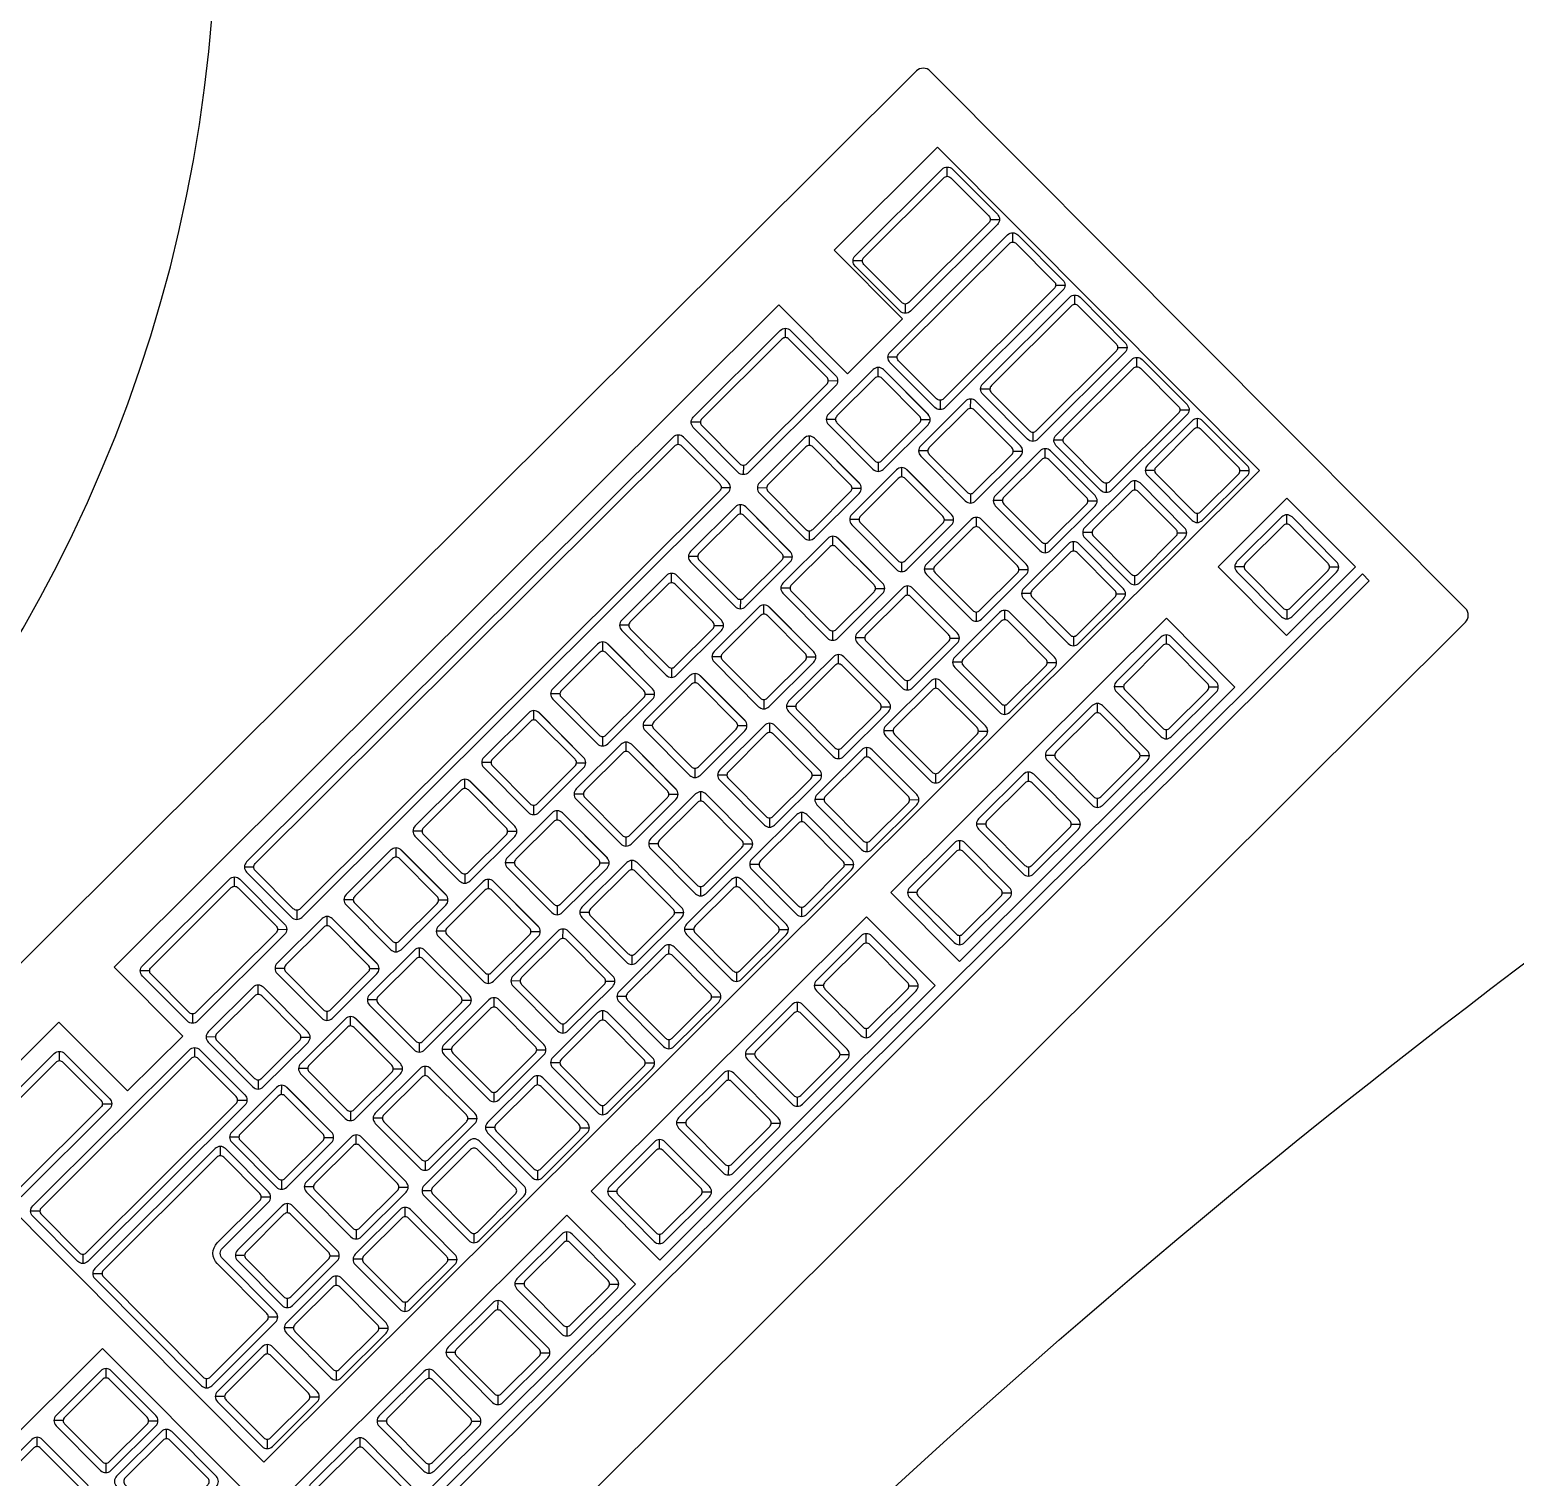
# Model space of a CAD drawing. Header units: millimetres. Extents: x 166 to 289, y 88 to 139.
# Drawn here: x 212.0582 to 212.3637, y 116.2841 to 116.5818 of the extents above; entities that cross this region are included whole.
import ezdxf

# ---------------------------------------------------------------- set-up
doc = ezdxf.new("R2010")
doc.units = ezdxf.units.MM
doc.header["$LTSCALE"] = 0.6
doc.layers.add('Mobiliário', color=160, linetype='Continuous')
doc.layers.add('Mobiliário2', color=10, linetype='Continuous')

# ---------------------------------------------------------------- blocks, each defined once
blk = doc.blocks.new('Monitor1')
blk.add_lwpolyline([(0.17502, 0.08288), (0.17008, 0.01083, -0.360911), (0.1692, 0.00991, -0.058559), (-0.1692, 0.00991, -0.34187), (-0.17008, 0.01077), (-0.17995, 0.08284, -0.079982), (-0.17994, 0.08316), (-0.17502, 0.10973, -0.134778), (-0.17479, 0.11021, -0.079255), (-0.14497, 0.135), (-0.13125, 0.37348, -0.372408), (-0.13034, 0.37442, -0.043693), (0.12539, 0.37442, -0.372408), (0.12631, 0.37348), (0.14003, 0.135, -0.079255), (0.16985, 0.11021, -0.134778), (0.17008, 0.10973), (0.175, 0.08313, -0.062957), (0.17502, 0.08288, 0.062957), (0.175, 0.08313)], format="xyb")
blk = doc.blocks.new('Teclado1')
for p, q in [((-0.21621, 0.13221), (-0.21756, 0.13356)), ((-0.20379, 0.13221), (-0.20244, 0.13356)), ((-0.18123, 0.13221), (-0.18258, 0.13356)), ((-0.16881, 0.13221), (-0.16746, 0.13356)), ((-0.16123, 0.13221), (-0.16258, 0.13356)), ((-0.14881, 0.13221), (-0.14746, 0.13356)), ((-0.14123, 0.13221), (-0.14258, 0.13356)), ((-0.12881, 0.13221), (-0.12746, 0.13356)), ((-0.12123, 0.13221), (-0.12258, 0.13356)), ((-0.10881, 0.13221), (-0.10746, 0.13356)), ((-0.09412, 0.13221), (-0.09548, 0.13356)), ((-0.08171, 0.13221), (-0.08036, 0.13356)), ((-0.07412, 0.13221), (-0.07548, 0.13356)), ((-0.06171, 0.13221), (-0.06036, 0.13356)), ((-0.05412, 0.13221), (-0.05548, 0.13356)), ((-0.04171, 0.13221), (-0.04036, 0.13356)), ((-0.03412, 0.13221), (-0.03548, 0.13356)), ((-0.02171, 0.13221), (-0.02036, 0.13356)), ((-0.00721, 0.13221), (-0.00856, 0.13356)), ((0.00521, 0.13221), (0.00656, 0.13356)), ((0.01279, 0.13221), (0.01144, 0.13356)), ((0.02521, 0.13221), (0.02656, 0.13356)), ((0.03279, 0.13221), (0.03144, 0.13356)), ((0.04521, 0.13221), (0.04656, 0.13356)), ((-0.21621, 0.11979), (-0.21756, 0.11844)), ((-0.20379, 0.11979), (-0.20244, 0.11844)), ((-0.18123, 0.11979), (-0.18258, 0.11844)), ((-0.16881, 0.11979), (-0.16746, 0.11844)), ((-0.16123, 0.11979), (-0.16258, 0.11844)), ((-0.14881, 0.11979), (-0.14746, 0.11844)), ((-0.14123, 0.11979), (-0.14258, 0.11844)), ((-0.12881, 0.11979), (-0.12746, 0.11844)), ((-0.12123, 0.11979), (-0.12258, 0.11844)), ((-0.10881, 0.11979), (-0.10746, 0.11844)), ((-0.09412, 0.11979), (-0.09548, 0.11844)), ((-0.08171, 0.11979), (-0.08036, 0.11844)), ((-0.07412, 0.11979), (-0.07548, 0.11844)), ((-0.06171, 0.11979), (-0.06036, 0.11844)), ((-0.05412, 0.11979), (-0.05548, 0.11844)), ((-0.04171, 0.11979), (-0.04036, 0.11844)), ((-0.03412, 0.11979), (-0.03548, 0.11844)), ((-0.02171, 0.11979), (-0.02036, 0.11844)), ((-0.00721, 0.11979), (-0.00856, 0.11844)), ((0.00521, 0.11979), (0.00656, 0.11844)), ((0.01279, 0.11979), (0.01144, 0.11844)), ((0.02521, 0.11979), (0.02656, 0.11844)), ((0.03279, 0.11979), (0.03144, 0.11844)), ((0.04521, 0.11979), (0.04656, 0.11844)), ((0.05279, 0.11979), (0.05144, 0.11844)), ((0.069, 0.108), (-0.22, 0.108)), ((-0.22, 0.108), (-0.22, 0.01412)), ((0.069, 0.108), (0.069, 0.01412)), ((-0.21714, 0.10519), (-0.21849, 0.10654)), ((-0.20472, 0.10519), (-0.20337, 0.10654)), ((-0.199, 0.10517), (-0.20036, 0.10653)), ((-0.18659, 0.10517), (-0.18523, 0.10653)), ((-0.18123, 0.10517), (-0.18258, 0.10653)), ((-0.16881, 0.10517), (-0.16746, 0.10653)), ((-0.16123, 0.10517), (-0.16258, 0.10653)), ((-0.14881, 0.10517), (-0.14746, 0.10653)), ((-0.14123, 0.10517), (-0.14258, 0.10653)), ((-0.12881, 0.10517), (-0.12746, 0.10653)), ((-0.12123, 0.10517), (-0.12258, 0.10653)), ((-0.10881, 0.10517), (-0.10746, 0.10653)), ((-0.10233, 0.10517), (-0.10368, 0.10653)), ((-0.08991, 0.10517), (-0.08856, 0.10653)), ((-0.08339, 0.10517), (-0.08474, 0.10653)), ((-0.07097, 0.10517), (-0.06962, 0.10653)), ((-0.06377, 0.10517), (-0.06512, 0.10653)), ((-0.05136, 0.10517), (-0.05, 0.10653)), ((-0.04453, 0.10517), (-0.04588, 0.10653)), ((-0.03211, 0.10517), (-0.03076, 0.10653)), ((-0.02562, 0.10517), (-0.02697, 0.10653)), ((-0.0132, 0.10517), (-0.01185, 0.10653)), ((0.00521, 0.10516), (0.00656, 0.10651)), ((0.01279, 0.10516), (0.01144, 0.10651)), ((0.02521, 0.10516), (0.02656, 0.10651)), ((0.03279, 0.10516), (0.03144, 0.10651)), ((0.04521, 0.10516), (0.04656, 0.10651)), ((0.05279, 0.10516), (0.05144, 0.10651)), ((0.06521, 0.10516), (0.06656, 0.10651)), ((-0.21714, 0.09277), (-0.21849, 0.09142)), ((-0.20472, 0.09277), (-0.20337, 0.09142)), ((-0.199, 0.09276), (-0.20036, 0.09141)), ((-0.18659, 0.09276), (-0.18523, 0.09141)), ((-0.18123, 0.09276), (-0.18258, 0.09141)), ((-0.16881, 0.09276), (-0.16746, 0.09141)), ((-0.16123, 0.09276), (-0.16258, 0.09141)), ((-0.14881, 0.09276), (-0.14746, 0.09141)), ((-0.14123, 0.09276), (-0.14258, 0.09141)), ((-0.12881, 0.09276), (-0.12746, 0.09141)), ((-0.12123, 0.09276), (-0.12258, 0.09141)), ((-0.10881, 0.09276), (-0.10746, 0.09141)), ((-0.10233, 0.09276), (-0.10368, 0.09141)), ((-0.08991, 0.09276), (-0.08856, 0.09141)), ((-0.08339, 0.09276), (-0.08474, 0.09141)), ((-0.07097, 0.09276), (-0.06962, 0.09141)), ((-0.06377, 0.09276), (-0.06512, 0.09141)), ((-0.05136, 0.09276), (-0.05, 0.09141)), ((-0.04453, 0.09276), (-0.04588, 0.09141)), ((-0.03211, 0.09276), (-0.03076, 0.09141)), ((-0.02562, 0.09276), (-0.02697, 0.09141)), ((-0.0132, 0.09276), (-0.01185, 0.09141)), ((0.00521, 0.09274), (0.00656, 0.09139)), ((0.01279, 0.09274), (0.01144, 0.09139)), ((0.02521, 0.09274), (0.02656, 0.09139)), ((0.03279, 0.09274), (0.03144, 0.09139)), ((0.04521, 0.09274), (0.04656, 0.09139)), ((0.05279, 0.09274), (0.05144, 0.09139)), ((0.06521, 0.09274), (0.06656, 0.09139)), ((-0.21721, 0.0876), (-0.21856, 0.08895)), ((-0.19579, 0.0876), (-0.19444, 0.08895)), ((-0.1906, 0.08751), (-0.19195, 0.08886)), ((-0.17818, 0.08751), (-0.17683, 0.08886)), ((-0.1706, 0.08751), (-0.17195, 0.08886)), ((-0.15818, 0.08751), (-0.15683, 0.08886)), ((-0.1506, 0.08751), (-0.15195, 0.08886)), ((-0.13818, 0.08751), (-0.13683, 0.08886)), ((-0.1306, 0.08751), (-0.13195, 0.08886)), ((-0.11818, 0.08751), (-0.11683, 0.08886)), ((-0.1106, 0.08751), (-0.11195, 0.08886)), ((-0.09818, 0.08751), (-0.09683, 0.08886)), ((-0.0906, 0.08751), (-0.09195, 0.08886)), ((-0.07818, 0.08751), (-0.07683, 0.08886)), ((-0.0706, 0.08751), (-0.07195, 0.08886)), ((-0.05818, 0.08751), (-0.05683, 0.08886)), ((-0.0506, 0.08751), (-0.05195, 0.08886)), ((-0.03818, 0.08751), (-0.03683, 0.08886)), ((-0.0306, 0.08751), (-0.03195, 0.08886)), ((-0.01818, 0.08751), (-0.01683, 0.08886)), ((-0.0106, 0.08751), (-0.01195, 0.08886)), ((0.00182, 0.08751), (0.00317, 0.08886)), ((0.0094, 0.08751), (0.00805, 0.08886)), ((0.02182, 0.08751), (0.02317, 0.08886)), ((0.0294, 0.08751), (0.02805, 0.08886)), ((0.04182, 0.08751), (0.04317, 0.08886)), ((0.04594, 0.08886), (0.04729, 0.08751)), ((0.06656, 0.08886), (0.06521, 0.08751)), ((0.07979, 0.09046), (0.07844, 0.08911)), ((0.07979, 0.08523), (0.07844, 0.08658)), ((0.09221, 0.08523), (0.09356, 0.08658)), ((-0.21721, 0.07509), (-0.21856, 0.07374)), ((-0.19579, 0.07509), (-0.19444, 0.07374)), ((-0.1906, 0.07509), (-0.19195, 0.07374)), ((-0.17818, 0.07509), (-0.17683, 0.07374)), ((-0.1706, 0.07509), (-0.17195, 0.07374)), ((-0.15818, 0.07509), (-0.15683, 0.07374)), ((-0.1506, 0.07509), (-0.15195, 0.07374)), ((-0.13818, 0.07509), (-0.13683, 0.07374)), ((-0.1306, 0.07509), (-0.13195, 0.07374)), ((-0.11818, 0.07509), (-0.11683, 0.07374)), ((-0.1106, 0.07509), (-0.11195, 0.07374)), ((-0.09818, 0.07509), (-0.09683, 0.07374)), ((-0.0906, 0.07509), (-0.09195, 0.07374)), ((-0.07818, 0.07509), (-0.07683, 0.07374)), ((-0.0706, 0.07509), (-0.07195, 0.07374)), ((-0.05818, 0.07509), (-0.05683, 0.07374)), ((-0.0506, 0.07509), (-0.05195, 0.07374)), ((-0.03818, 0.07509), (-0.03683, 0.07374)), ((-0.0306, 0.07509), (-0.03195, 0.07374)), ((-0.01818, 0.07509), (-0.01683, 0.07374)), ((-0.0106, 0.07509), (-0.01195, 0.07374)), ((0.00182, 0.07509), (0.00317, 0.07374)), ((0.0094, 0.07509), (0.00805, 0.07374)), ((0.02182, 0.07509), (0.02317, 0.07374)), ((0.0294, 0.07509), (0.02805, 0.07374)), ((0.04182, 0.07509), (0.04317, 0.07374)), ((-0.21721, 0.06951), (-0.21856, 0.07086)), ((-0.19254, 0.06951), (-0.19119, 0.07086)), ((-0.18693, 0.06943), (-0.18829, 0.07079)), ((-0.17452, 0.06943), (-0.17316, 0.07079)), ((-0.16693, 0.06943), (-0.16829, 0.07079)), ((-0.15452, 0.06943), (-0.15316, 0.07079)), ((-0.14693, 0.06943), (-0.14829, 0.07079)), ((-0.13452, 0.06943), (-0.13316, 0.07079)), ((-0.12693, 0.06943), (-0.12829, 0.07079)), ((-0.11452, 0.06943), (-0.11316, 0.07079)), ((-0.10693, 0.06943), (-0.10829, 0.07079)), ((-0.09452, 0.06943), (-0.09316, 0.07079)), ((-0.08693, 0.06943), (-0.08829, 0.07079)), ((-0.07452, 0.06943), (-0.07316, 0.07079)), ((-0.06693, 0.06943), (-0.06829, 0.07079)), ((-0.05452, 0.06943), (-0.05316, 0.07079)), ((-0.04693, 0.06943), (-0.04829, 0.07079)), ((-0.03452, 0.06943), (-0.03316, 0.07079)), ((-0.02693, 0.06943), (-0.02829, 0.07079)), ((-0.01452, 0.06943), (-0.01316, 0.07079)), ((-0.00693, 0.06943), (-0.00829, 0.07079)), ((0.00548, 0.06943), (0.00684, 0.07079)), ((0.01307, 0.06943), (0.01171, 0.07079)), ((0.02548, 0.06943), (0.02684, 0.07079)), ((0.02955, 0.07035), (0.0309, 0.06899)), ((0.07979, 0.07281), (0.07844, 0.07146)), ((0.09221, 0.07281), (0.09356, 0.07146)), ((0.09979, 0.07281), (0.09844, 0.07146)), ((-0.18875, 0.0698), (-0.18875, 0.05671)), ((-0.16875, 0.0698), (-0.16875, 0.05671)), ((-0.14875, 0.0698), (-0.14875, 0.05671)), ((-0.12875, 0.0698), (-0.12875, 0.05671)), ((-0.10875, 0.0698), (-0.10875, 0.05671)), ((-0.08875, 0.0698), (-0.08875, 0.05671)), ((-0.06875, 0.0698), (-0.06875, 0.05671)), ((-0.04875, 0.0698), (-0.04875, 0.05671)), ((-0.02875, 0.0698), (-0.02875, 0.05671)), ((-0.00875, 0.0698), (-0.00875, 0.05671)), ((0.01125, 0.0698), (0.01125, 0.05671)), ((-0.21721, 0.057), (-0.21856, 0.05565)), ((-0.19254, 0.057), (-0.19119, 0.05565)), ((-0.18693, 0.05702), (-0.18829, 0.05567)), ((-0.17452, 0.05702), (-0.17316, 0.05567)), ((-0.16693, 0.05702), (-0.16829, 0.05567)), ((-0.15452, 0.05702), (-0.15316, 0.05567)), ((-0.14693, 0.05702), (-0.14829, 0.05567)), ((-0.13452, 0.05702), (-0.13316, 0.05567)), ((-0.12693, 0.05702), (-0.12829, 0.05567)), ((-0.11452, 0.05702), (-0.11316, 0.05567)), ((-0.10693, 0.05702), (-0.10829, 0.05567)), ((-0.09452, 0.05702), (-0.09316, 0.05567)), ((-0.08693, 0.05702), (-0.08829, 0.05567)), ((-0.07452, 0.05702), (-0.07316, 0.05567)), ((-0.06693, 0.05702), (-0.06829, 0.05567)), ((-0.05452, 0.05702), (-0.05316, 0.05567)), ((-0.04693, 0.05702), (-0.04829, 0.05567)), ((-0.03452, 0.05702), (-0.03316, 0.05567)), ((-0.02693, 0.05702), (-0.02829, 0.05567)), ((-0.01452, 0.05702), (-0.01316, 0.05567)), ((-0.00693, 0.05702), (-0.00829, 0.05567)), ((0.00548, 0.05702), (0.00684, 0.05567)), ((0.01307, 0.05702), (0.01171, 0.05567)), ((0.02548, 0.05702), (0.02684, 0.05567)), ((0.02955, 0.05567), (0.0309, 0.05702)), ((0.06656, 0.05567), (0.06521, 0.05702)), ((-0.21721, 0.05142), (-0.21856, 0.05277)), ((-0.18365, 0.05142), (-0.18229, 0.05277)), ((-0.17806, 0.05144), (-0.17941, 0.05279)), ((-0.16564, 0.05144), (-0.16429, 0.05279)), ((-0.15806, 0.05144), (-0.15941, 0.05279)), ((-0.14564, 0.05144), (-0.14429, 0.05279)), ((-0.13806, 0.05144), (-0.13941, 0.05279)), ((-0.12564, 0.05144), (-0.12429, 0.05279)), ((-0.11806, 0.05144), (-0.11941, 0.05279)), ((-0.10564, 0.05144), (-0.10429, 0.05279)), ((-0.09806, 0.05144), (-0.09941, 0.05279)), ((-0.08564, 0.05144), (-0.08429, 0.05279)), ((-0.07806, 0.05144), (-0.07941, 0.05279)), ((-0.06564, 0.05144), (-0.06429, 0.05279)), ((-0.05806, 0.05144), (-0.05941, 0.05279)), ((-0.04564, 0.05144), (-0.04429, 0.05279)), ((-0.03806, 0.05144), (-0.03941, 0.05279)), ((-0.02564, 0.05144), (-0.02429, 0.05279)), ((-0.01806, 0.05144), (-0.01941, 0.05279)), ((-0.00564, 0.05144), (-0.00429, 0.05279)), ((0.00194, 0.05144), (0.00059, 0.05279)), ((0.01436, 0.05144), (0.01571, 0.05279)), ((0.02028, 0.05142), (0.01893, 0.05277)), ((0.06521, 0.05142), (0.06656, 0.05277)), ((-0.17987, 0.0518), (-0.17987, 0.03871)), ((-0.15987, 0.0518), (-0.15987, 0.03871)), ((-0.13987, 0.0518), (-0.13987, 0.03871)), ((-0.11987, 0.0518), (-0.11987, 0.03871)), ((-0.09987, 0.0518), (-0.09987, 0.03871)), ((-0.07987, 0.0518), (-0.07987, 0.03871)), ((-0.05987, 0.0518), (-0.05987, 0.03871)), ((-0.03987, 0.0518), (-0.03987, 0.03871)), ((-0.01987, 0.0518), (-0.01987, 0.03871)), ((0.00013, 0.0518), (0.00013, 0.03871)), ((-0.21721, 0.03891), (-0.21856, 0.03756)), ((-0.18365, 0.03891), (-0.18229, 0.03756)), ((-0.17806, 0.03902), (-0.17941, 0.03767)), ((-0.16564, 0.03902), (-0.16429, 0.03767)), ((-0.15806, 0.03902), (-0.15941, 0.03767)), ((-0.14564, 0.03902), (-0.14429, 0.03767)), ((-0.13806, 0.03902), (-0.13941, 0.03767)), ((-0.12564, 0.03902), (-0.12429, 0.03767)), ((-0.11806, 0.03902), (-0.11941, 0.03767)), ((-0.10564, 0.03902), (-0.10429, 0.03767)), ((-0.09806, 0.03902), (-0.09941, 0.03767)), ((-0.08564, 0.03902), (-0.08429, 0.03767)), ((-0.07806, 0.03902), (-0.07941, 0.03767)), ((-0.06564, 0.03902), (-0.06429, 0.03767)), ((-0.05806, 0.03902), (-0.05941, 0.03767)), ((-0.04564, 0.03902), (-0.04429, 0.03767)), ((-0.03806, 0.03902), (-0.03941, 0.03767)), ((-0.02564, 0.03902), (-0.02429, 0.03767)), ((-0.01806, 0.03902), (-0.01941, 0.03767)), ((-0.00564, 0.03902), (-0.00429, 0.03767)), ((0.00194, 0.03902), (0.00059, 0.03767)), ((0.01436, 0.03902), (0.01571, 0.03767)), ((0.02028, 0.03891), (0.01893, 0.03756)), ((0.06521, 0.03891), (0.06656, 0.03756)), ((-0.21721, 0.03233), (-0.21856, 0.03368)), ((-0.19254, 0.03233), (-0.19119, 0.03368)), ((-0.19, 0.03412), (-0.174, 0.03412)), ((-0.19, 0.03412), (-0.19, 0.01412)), ((-0.174, 0.03412), (-0.174, 0.01412)), ((-0.17021, 0.03233), (-0.17156, 0.03368)), ((-0.14554, 0.03233), (-0.14419, 0.03368)), ((-0.1391, 0.03233), (-0.14046, 0.03368)), ((-0.01589, 0.03233), (-0.01454, 0.03368)), ((-0.01031, 0.03233), (-0.01166, 0.03368)), ((0.01436, 0.03233), (0.01571, 0.03368)), ((0.019, 0.03412), (0.035, 0.03412)), ((0.019, 0.03412), (0.019, 0.01412)), ((0.035, 0.03412), (0.035, 0.01412)), ((0.04052, 0.03233), (0.03917, 0.03368)), ((-0.0141, 0.03262), (-0.0141, 0.01953)), ((-0.21721, 0.01982), (-0.21856, 0.01847)), ((-0.19254, 0.01982), (-0.19119, 0.01847)), ((-0.17021, 0.01982), (-0.17156, 0.01847)), ((-0.14554, 0.01982), (-0.14419, 0.01847)), ((-0.1391, 0.01982), (-0.14046, 0.01847)), ((-0.01589, 0.01982), (-0.01454, 0.01847)), ((-0.01031, 0.01982), (-0.01166, 0.01847)), ((0.01436, 0.01982), (0.01571, 0.01847)), ((0.04052, 0.01982), (0.03917, 0.01847)), ((-0.22, 0.01412), (-0.19, 0.01412)), ((-0.174, 0.01412), (0.019, 0.01412)), ((0.035, 0.01412), (0.069, 0.01412))]:
    blk.add_line(p, q)
for points in [[(-0.23, 0.158), (-0.23, 0.002, 0.414214), (-0.228, 0), (0.228, 0, 0.414214), (0.23, 0.002), (0.23, 0.158, 0.414214), (0.228, 0.16), (-0.228, 0.16, 0.414214)], [(-0.202, 0.1325, 0.414214), (-0.2035, 0.134), (-0.2165, 0.134, 0.414214), (-0.218, 0.1325), (-0.218, 0.1195, 0.414214), (-0.2165, 0.118), (-0.2035, 0.118, 0.414214), (-0.202, 0.1195)], [(-0.2045, 0.1325), (-0.2155, 0.1325, 0.414214), (-0.2165, 0.1315), (-0.2165, 0.1205, 0.414214), (-0.2155, 0.1195), (-0.2045, 0.1195, 0.414214), (-0.2035, 0.1205), (-0.2035, 0.1315, 0.414214)], [(-0.16702, 0.1325, 0.414214), (-0.16852, 0.134), (-0.18152, 0.134, 0.414214), (-0.18302, 0.1325), (-0.18302, 0.1195, 0.414214), (-0.18152, 0.118), (-0.16852, 0.118, 0.414214), (-0.16702, 0.1195)], [(-0.16952, 0.1325), (-0.18052, 0.1325, 0.414214), (-0.18152, 0.1315), (-0.18152, 0.1205, 0.414214), (-0.18052, 0.1195), (-0.16952, 0.1195, 0.414214), (-0.16852, 0.1205), (-0.16852, 0.1315, 0.414214)], [(-0.14702, 0.1325, 0.414214), (-0.14852, 0.134), (-0.16152, 0.134, 0.414214), (-0.16302, 0.1325), (-0.16302, 0.1195, 0.414214), (-0.16152, 0.118), (-0.14852, 0.118, 0.414214), (-0.14702, 0.1195)], [(-0.14952, 0.1325), (-0.16052, 0.1325, 0.414214), (-0.16152, 0.1315), (-0.16152, 0.1205, 0.414214), (-0.16052, 0.1195), (-0.14952, 0.1195, 0.414214), (-0.14852, 0.1205), (-0.14852, 0.1315, 0.414214)], [(-0.12702, 0.1325, 0.414214), (-0.12852, 0.134), (-0.14152, 0.134, 0.414214), (-0.14302, 0.1325), (-0.14302, 0.1195, 0.414214), (-0.14152, 0.118), (-0.12852, 0.118, 0.414214), (-0.12702, 0.1195)], [(-0.12952, 0.1325), (-0.14052, 0.1325, 0.414214), (-0.14152, 0.1315), (-0.14152, 0.1205, 0.414214), (-0.14052, 0.1195), (-0.12952, 0.1195, 0.414214), (-0.12852, 0.1205), (-0.12852, 0.1315, 0.414214)], [(-0.10702, 0.1325, 0.414214), (-0.10852, 0.134), (-0.12152, 0.134, 0.414214), (-0.12302, 0.1325), (-0.12302, 0.1195, 0.414214), (-0.12152, 0.118), (-0.10852, 0.118, 0.414214), (-0.10702, 0.1195)], [(-0.10952, 0.1325), (-0.12052, 0.1325, 0.414214), (-0.12152, 0.1315), (-0.12152, 0.1205, 0.414214), (-0.12052, 0.1195), (-0.10952, 0.1195, 0.414214), (-0.10852, 0.1205), (-0.10852, 0.1315, 0.414214)], [(-0.07992, 0.1325, 0.414214), (-0.08142, 0.134), (-0.09442, 0.134, 0.414214), (-0.09592, 0.1325), (-0.09592, 0.1195, 0.414214), (-0.09442, 0.118), (-0.08142, 0.118, 0.414214), (-0.07992, 0.1195)], [(-0.08242, 0.1325), (-0.09342, 0.1325, 0.414214), (-0.09442, 0.1315), (-0.09442, 0.1205, 0.414214), (-0.09342, 0.1195), (-0.08242, 0.1195, 0.414214), (-0.08142, 0.1205), (-0.08142, 0.1315, 0.414214)], [(-0.05992, 0.1325, 0.414214), (-0.06142, 0.134), (-0.07442, 0.134, 0.414214), (-0.07592, 0.1325), (-0.07592, 0.1195, 0.414214), (-0.07442, 0.118), (-0.06142, 0.118, 0.414214), (-0.05992, 0.1195)], [(-0.06242, 0.1325), (-0.07342, 0.1325, 0.414214), (-0.07442, 0.1315), (-0.07442, 0.1205, 0.414214), (-0.07342, 0.1195), (-0.06242, 0.1195, 0.414214), (-0.06142, 0.1205), (-0.06142, 0.1315, 0.414214)], [(-0.03992, 0.1325, 0.414214), (-0.04142, 0.134), (-0.05442, 0.134, 0.414214), (-0.05592, 0.1325), (-0.05592, 0.1195, 0.414214), (-0.05442, 0.118), (-0.04142, 0.118, 0.414214), (-0.03992, 0.1195)], [(-0.04242, 0.1325), (-0.05342, 0.1325, 0.414214), (-0.05442, 0.1315), (-0.05442, 0.1205, 0.414214), (-0.05342, 0.1195), (-0.04242, 0.1195, 0.414214), (-0.04142, 0.1205), (-0.04142, 0.1315, 0.414214)], [(-0.01992, 0.1325, 0.414214), (-0.02142, 0.134), (-0.03442, 0.134, 0.414214), (-0.03592, 0.1325), (-0.03592, 0.1195, 0.414214), (-0.03442, 0.118), (-0.02142, 0.118, 0.414214), (-0.01992, 0.1195)], [(-0.02242, 0.1325), (-0.03342, 0.1325, 0.414214), (-0.03442, 0.1315), (-0.03442, 0.1205, 0.414214), (-0.03342, 0.1195), (-0.02242, 0.1195, 0.414214), (-0.02142, 0.1205), (-0.02142, 0.1315, 0.414214)], [(0.007, 0.1325, 0.414214), (0.0055, 0.134), (-0.0075, 0.134, 0.414214), (-0.009, 0.1325), (-0.009, 0.1195, 0.414214), (-0.0075, 0.118), (0.0055, 0.118, 0.414214), (0.007, 0.1195)], [(0.0045, 0.1325), (-0.0065, 0.1325, 0.414214), (-0.0075, 0.1315), (-0.0075, 0.1205, 0.414214), (-0.0065, 0.1195), (0.0045, 0.1195, 0.414214), (0.0055, 0.1205), (0.0055, 0.1315, 0.414214)], [(0.027, 0.1325, 0.414214), (0.0255, 0.134), (0.0125, 0.134, 0.414214), (0.011, 0.1325), (0.011, 0.1195, 0.414214), (0.0125, 0.118), (0.0255, 0.118, 0.414214), (0.027, 0.1195)], [(0.0245, 0.1325), (0.0135, 0.1325, 0.414214), (0.0125, 0.1315), (0.0125, 0.1205, 0.414214), (0.0135, 0.1195), (0.0245, 0.1195, 0.414214), (0.0255, 0.1205), (0.0255, 0.1315, 0.414214)], [(0.047, 0.1325, 0.414214), (0.0455, 0.134), (0.0325, 0.134, 0.414214), (0.031, 0.1325), (0.031, 0.1195, 0.414214), (0.0325, 0.118), (0.0455, 0.118, 0.414214), (0.047, 0.1195)], [(0.0445, 0.1325), (0.0335, 0.1325, 0.414214), (0.0325, 0.1315), (0.0325, 0.1205, 0.414214), (0.0335, 0.1195), (0.0445, 0.1195, 0.414214), (0.0455, 0.1205), (0.0455, 0.1315, 0.414214)], [(0.067, 0.1325, 0.414214), (0.0655, 0.134), (0.0525, 0.134, 0.414214), (0.051, 0.1325), (0.051, 0.1195, 0.414214), (0.0525, 0.118), (0.0655, 0.118, 0.414214), (0.067, 0.1195)], [(0.0645, 0.1325), (0.0535, 0.1325, 0.414214), (0.0525, 0.1315), (0.0525, 0.1205, 0.414214), (0.0535, 0.1195), (0.0645, 0.1195, 0.414214), (0.0655, 0.1205), (0.0655, 0.1315, 0.414214)], [(-0.20293, 0.10548, 0.414214), (-0.20443, 0.10698), (-0.21743, 0.10698, 0.414214), (-0.21893, 0.10548), (-0.21893, 0.09248, 0.414214), (-0.21743, 0.09098), (-0.20443, 0.09098, 0.414214), (-0.20293, 0.09248)], [(-0.18479, 0.10547, 0.414214), (-0.18629, 0.10697), (-0.19929, 0.10697, 0.414214), (-0.20079, 0.10547), (-0.20079, 0.09247, 0.414214), (-0.19929, 0.09097), (-0.18629, 0.09097, 0.414214), (-0.18479, 0.09247)], [(-0.16702, 0.10547, 0.414214), (-0.16852, 0.10697), (-0.18152, 0.10697, 0.414214), (-0.18302, 0.10547), (-0.18302, 0.09247, 0.414214), (-0.18152, 0.09097), (-0.16852, 0.09097, 0.414214), (-0.16702, 0.09247)], [(-0.14702, 0.10547, 0.414214), (-0.14852, 0.10697), (-0.16152, 0.10697, 0.414214), (-0.16302, 0.10547), (-0.16302, 0.09247, 0.414214), (-0.16152, 0.09097), (-0.14852, 0.09097, 0.414214), (-0.14702, 0.09247)], [(-0.12702, 0.10547, 0.414214), (-0.12852, 0.10697), (-0.14152, 0.10697, 0.414214), (-0.14302, 0.10547), (-0.14302, 0.09247, 0.414214), (-0.14152, 0.09097), (-0.12852, 0.09097, 0.414214), (-0.12702, 0.09247)], [(-0.10702, 0.10547, 0.414214), (-0.10852, 0.10697), (-0.12152, 0.10697, 0.414214), (-0.12302, 0.10547), (-0.12302, 0.09247, 0.414214), (-0.12152, 0.09097), (-0.10852, 0.09097, 0.414214), (-0.10702, 0.09247)], [(-0.08812, 0.10547, 0.414214), (-0.08962, 0.10697), (-0.10262, 0.10697, 0.414214), (-0.10412, 0.10547), (-0.10412, 0.09247, 0.414214), (-0.10262, 0.09097), (-0.08962, 0.09097, 0.414214), (-0.08812, 0.09247)], [(-0.06918, 0.10547, 0.414214), (-0.07068, 0.10697), (-0.08368, 0.10697, 0.414214), (-0.08518, 0.10547), (-0.08518, 0.09247, 0.414214), (-0.08368, 0.09097), (-0.07068, 0.09097, 0.414214), (-0.06918, 0.09247)], [(-0.04956, 0.10547, 0.414214), (-0.05106, 0.10697), (-0.06406, 0.10697, 0.414214), (-0.06556, 0.10547), (-0.06556, 0.09247, 0.414214), (-0.06406, 0.09097), (-0.05106, 0.09097, 0.414214), (-0.04956, 0.09247)], [(-0.03032, 0.10547, 0.414214), (-0.03182, 0.10697), (-0.04482, 0.10697, 0.414214), (-0.04632, 0.10547), (-0.04632, 0.09247, 0.414214), (-0.04482, 0.09097), (-0.03182, 0.09097, 0.414214), (-0.03032, 0.09247)], [(-0.01141, 0.10547, 0.414214), (-0.01291, 0.10697), (-0.02591, 0.10697, 0.414214), (-0.02741, 0.10547), (-0.02741, 0.09247, 0.414214), (-0.02591, 0.09097), (-0.01291, 0.09097, 0.414214), (-0.01141, 0.09247)], [(0.007, 0.10545, 0.414214), (0.0055, 0.10695), (-0.0075, 0.10695, 0.414214), (-0.009, 0.10545), (-0.009, 0.09245, 0.414214), (-0.0075, 0.09095), (0.0055, 0.09095, 0.414214), (0.007, 0.09245)], [(0.027, 0.10545, 0.414214), (0.0255, 0.10695), (0.0125, 0.10695, 0.414214), (0.011, 0.10545), (0.011, 0.09245, 0.414214), (0.0125, 0.09095), (0.0255, 0.09095, 0.414214), (0.027, 0.09245)], [(0.047, 0.10545, 0.414214), (0.0455, 0.10695), (0.0325, 0.10695, 0.414214), (0.031, 0.10545), (0.031, 0.09245, 0.414214), (0.0325, 0.09095), (0.0455, 0.09095, 0.414214), (0.047, 0.09245)], [(0.067, 0.10545, 0.414214), (0.0655, 0.10695), (0.0525, 0.10695, 0.414214), (0.051, 0.10545), (0.051, 0.09245, 0.414214), (0.0525, 0.09095), (0.0655, 0.09095, 0.414214), (0.067, 0.09245)], [(-0.20543, 0.10548), (-0.21643, 0.10548, 0.414214), (-0.21743, 0.10448), (-0.21743, 0.09348, 0.414214), (-0.21643, 0.09248), (-0.20543, 0.09248, 0.414214), (-0.20443, 0.09348), (-0.20443, 0.10448, 0.414214)], [(-0.18729, 0.10547), (-0.19829, 0.10547, 0.414214), (-0.19929, 0.10447), (-0.19929, 0.09347, 0.414214), (-0.19829, 0.09247), (-0.18729, 0.09247, 0.414214), (-0.18629, 0.09347), (-0.18629, 0.10447, 0.414214)], [(-0.16952, 0.10547), (-0.18052, 0.10547, 0.414214), (-0.18152, 0.10447), (-0.18152, 0.09347, 0.414214), (-0.18052, 0.09247), (-0.16952, 0.09247, 0.414214), (-0.16852, 0.09347), (-0.16852, 0.10447, 0.414214)], [(-0.14952, 0.10547), (-0.16052, 0.10547, 0.414214), (-0.16152, 0.10447), (-0.16152, 0.09347, 0.414214), (-0.16052, 0.09247), (-0.14952, 0.09247, 0.414214), (-0.14852, 0.09347), (-0.14852, 0.10447, 0.414214)], [(-0.12952, 0.10547), (-0.14052, 0.10547, 0.414214), (-0.14152, 0.10447), (-0.14152, 0.09347, 0.414214), (-0.14052, 0.09247), (-0.12952, 0.09247, 0.414214), (-0.12852, 0.09347), (-0.12852, 0.10447, 0.414214)], [(-0.10952, 0.10547), (-0.12052, 0.10547, 0.414214), (-0.12152, 0.10447), (-0.12152, 0.09347, 0.414214), (-0.12052, 0.09247), (-0.10952, 0.09247, 0.414214), (-0.10852, 0.09347), (-0.10852, 0.10447, 0.414214)], [(-0.09062, 0.10547), (-0.10162, 0.10547, 0.414214), (-0.10262, 0.10447), (-0.10262, 0.09347, 0.414214), (-0.10162, 0.09247), (-0.09062, 0.09247, 0.414214), (-0.08962, 0.09347), (-0.08962, 0.10447, 0.414214)], [(-0.07168, 0.10547), (-0.08268, 0.10547, 0.414214), (-0.08368, 0.10447), (-0.08368, 0.09347, 0.414214), (-0.08268, 0.09247), (-0.07168, 0.09247, 0.414214), (-0.07068, 0.09347), (-0.07068, 0.10447, 0.414214)], [(-0.05206, 0.10547), (-0.06306, 0.10547, 0.414214), (-0.06406, 0.10447), (-0.06406, 0.09347, 0.414214), (-0.06306, 0.09247), (-0.05206, 0.09247, 0.414214), (-0.05106, 0.09347), (-0.05106, 0.10447, 0.414214)], [(-0.03282, 0.10547), (-0.04382, 0.10547, 0.414214), (-0.04482, 0.10447), (-0.04482, 0.09347, 0.414214), (-0.04382, 0.09247), (-0.03282, 0.09247, 0.414214), (-0.03182, 0.09347), (-0.03182, 0.10447, 0.414214)], [(-0.01391, 0.10547), (-0.02491, 0.10547, 0.414214), (-0.02591, 0.10447), (-0.02591, 0.09347, 0.414214), (-0.02491, 0.09247), (-0.01391, 0.09247, 0.414214), (-0.01291, 0.09347), (-0.01291, 0.10447, 0.414214)], [(0.0045, 0.10545), (-0.0065, 0.10545, 0.414214), (-0.0075, 0.10445), (-0.0075, 0.09345, 0.414214), (-0.0065, 0.09245), (0.0045, 0.09245, 0.414214), (0.0055, 0.09345), (0.0055, 0.10445, 0.414214)], [(0.0245, 0.10545), (0.0135, 0.10545, 0.414214), (0.0125, 0.10445), (0.0125, 0.09345, 0.414214), (0.0135, 0.09245), (0.0245, 0.09245, 0.414214), (0.0255, 0.09345), (0.0255, 0.10445, 0.414214)], [(0.0445, 0.10545), (0.0335, 0.10545, 0.414214), (0.0325, 0.10445), (0.0325, 0.09345, 0.414214), (0.0335, 0.09245), (0.0445, 0.09245, 0.414214), (0.0455, 0.09345), (0.0455, 0.10445, 0.414214)], [(0.0645, 0.10545), (0.0535, 0.10545, 0.414214), (0.0525, 0.10445), (0.0525, 0.09345, 0.414214), (0.0535, 0.09245), (0.0645, 0.09245, 0.414214), (0.0655, 0.09345), (0.0655, 0.10445, 0.414214)], [(0.094, 0.10317, 0.414214), (0.0925, 0.10467), (0.0795, 0.10467, 0.414214), (0.078, 0.10317), (0.078, 0.09017, 0.414214), (0.0795, 0.08867), (0.0925, 0.08867, 0.414214), (0.094, 0.09017)], [(0.0915, 0.10317), (0.0805, 0.10317, 0.414214), (0.0795, 0.10217), (0.0795, 0.09117, 0.414214), (0.0805, 0.09017), (0.0915, 0.09017, 0.414214), (0.0925, 0.09117), (0.0925, 0.10217, 0.414214)], [(-0.2175, 0.08939), (-0.1955, 0.08939, -0.414214), (-0.194, 0.08789), (-0.194, 0.0748, -0.414214), (-0.1955, 0.0733), (-0.2175, 0.0733, -0.414214), (-0.219, 0.0748), (-0.219, 0.08789, -0.414214)], [(-0.17639, 0.0878, 0.414214), (-0.17789, 0.0893), (-0.19089, 0.0893, 0.414214), (-0.19239, 0.0878), (-0.19239, 0.0748, 0.414214), (-0.19089, 0.0733), (-0.17789, 0.0733, 0.414214), (-0.17639, 0.0748)], [(-0.15639, 0.0878, 0.414214), (-0.15789, 0.0893), (-0.17089, 0.0893, 0.414214), (-0.17239, 0.0878), (-0.17239, 0.0748, 0.414214), (-0.17089, 0.0733), (-0.15789, 0.0733, 0.414214), (-0.15639, 0.0748)], [(-0.13639, 0.0878, 0.414214), (-0.13789, 0.0893), (-0.15089, 0.0893, 0.414214), (-0.15239, 0.0878), (-0.15239, 0.0748, 0.414214), (-0.15089, 0.0733), (-0.13789, 0.0733, 0.414214), (-0.13639, 0.0748)], [(-0.11639, 0.0878, 0.414214), (-0.11789, 0.0893), (-0.13089, 0.0893, 0.414214), (-0.13239, 0.0878), (-0.13239, 0.0748, 0.414214), (-0.13089, 0.0733), (-0.11789, 0.0733, 0.414214), (-0.11639, 0.0748)], [(-0.09639, 0.0878, 0.414214), (-0.09789, 0.0893), (-0.11089, 0.0893, 0.414214), (-0.11239, 0.0878), (-0.11239, 0.0748, 0.414214), (-0.11089, 0.0733), (-0.09789, 0.0733, 0.414214), (-0.09639, 0.0748)], [(-0.07639, 0.0878, 0.414214), (-0.07789, 0.0893), (-0.09089, 0.0893, 0.414214), (-0.09239, 0.0878), (-0.09239, 0.0748, 0.414214), (-0.09089, 0.0733), (-0.07789, 0.0733, 0.414214), (-0.07639, 0.0748)], [(-0.05639, 0.0878, 0.414214), (-0.05789, 0.0893), (-0.07089, 0.0893, 0.414214), (-0.07239, 0.0878), (-0.07239, 0.0748, 0.414214), (-0.07089, 0.0733), (-0.05789, 0.0733, 0.414214), (-0.05639, 0.0748)], [(-0.03639, 0.0878, 0.414214), (-0.03789, 0.0893), (-0.05089, 0.0893, 0.414214), (-0.05239, 0.0878), (-0.05239, 0.0748, 0.414214), (-0.05089, 0.0733), (-0.03789, 0.0733, 0.414214), (-0.03639, 0.0748)], [(-0.01639, 0.0878, 0.414214), (-0.01789, 0.0893), (-0.03089, 0.0893, 0.414214), (-0.03239, 0.0878), (-0.03239, 0.0748, 0.414214), (-0.03089, 0.0733), (-0.01789, 0.0733, 0.414214), (-0.01639, 0.0748)], [(0.00361, 0.0878, 0.414214), (0.00211, 0.0893), (-0.01089, 0.0893, 0.414214), (-0.01239, 0.0878), (-0.01239, 0.0748, 0.414214), (-0.01089, 0.0733), (0.00211, 0.0733, 0.414214), (0.00361, 0.0748)], [(0.02361, 0.0878, 0.414214), (0.02211, 0.0893), (0.00911, 0.0893, 0.414214), (0.00761, 0.0878), (0.00761, 0.0748, 0.414214), (0.00911, 0.0733), (0.02211, 0.0733, 0.414214), (0.02361, 0.0748)], [(0.04361, 0.0878, 0.414214), (0.04211, 0.0893), (0.02911, 0.0893, 0.414214), (0.02761, 0.0878), (0.02761, 0.0748, 0.414214), (0.02911, 0.0733), (0.04211, 0.0733, 0.414214), (0.04361, 0.0748)], [(0.03061, 0.05523), (0.0655, 0.05523, 0.414214), (0.067, 0.05673), (0.067, 0.0878, 0.414214), (0.0655, 0.0893), (0.047, 0.0893, 0.414214), (0.0455, 0.0878), (0.0455, 0.07229, -0.414214), (0.044, 0.07079), (0.03061, 0.07079, 0.414214), (0.02911, 0.06929), (0.02911, 0.05673, 0.414214)], [(-0.1955, 0.08689), (-0.1955, 0.0758, -0.414214), (-0.1965, 0.0748), (-0.2165, 0.0748, -0.414214), (-0.2175, 0.0758), (-0.2175, 0.08689, -0.414214), (-0.2165, 0.08789), (-0.1965, 0.08789, -0.414214)], [(-0.17889, 0.0878), (-0.18989, 0.0878, 0.414214), (-0.19089, 0.0868), (-0.19089, 0.0758, 0.414214), (-0.18989, 0.0748), (-0.17889, 0.0748, 0.414214), (-0.17789, 0.0758), (-0.17789, 0.0868, 0.414214)], [(-0.15889, 0.0878), (-0.16989, 0.0878, 0.414214), (-0.17089, 0.0868), (-0.17089, 0.0758, 0.414214), (-0.16989, 0.0748), (-0.15889, 0.0748, 0.414214), (-0.15789, 0.0758), (-0.15789, 0.0868, 0.414214)], [(-0.13889, 0.0878), (-0.14989, 0.0878, 0.414214), (-0.15089, 0.0868), (-0.15089, 0.0758, 0.414214), (-0.14989, 0.0748), (-0.13889, 0.0748, 0.414214), (-0.13789, 0.0758), (-0.13789, 0.0868, 0.414214)], [(-0.11889, 0.0878), (-0.12989, 0.0878, 0.414214), (-0.13089, 0.0868), (-0.13089, 0.0758, 0.414214), (-0.12989, 0.0748), (-0.11889, 0.0748, 0.414214), (-0.11789, 0.0758), (-0.11789, 0.0868, 0.414214)], [(-0.09889, 0.0878), (-0.10989, 0.0878, 0.414214), (-0.11089, 0.0868), (-0.11089, 0.0758, 0.414214), (-0.10989, 0.0748), (-0.09889, 0.0748, 0.414214), (-0.09789, 0.0758), (-0.09789, 0.0868, 0.414214)], [(-0.07889, 0.0878), (-0.08989, 0.0878, 0.414214), (-0.09089, 0.0868), (-0.09089, 0.0758, 0.414214), (-0.08989, 0.0748), (-0.07889, 0.0748, 0.414214), (-0.07789, 0.0758), (-0.07789, 0.0868, 0.414214)], [(-0.05889, 0.0878), (-0.06989, 0.0878, 0.414214), (-0.07089, 0.0868), (-0.07089, 0.0758, 0.414214), (-0.06989, 0.0748), (-0.05889, 0.0748, 0.414214), (-0.05789, 0.0758), (-0.05789, 0.0868, 0.414214)], [(-0.03889, 0.0878), (-0.04989, 0.0878, 0.414214), (-0.05089, 0.0868), (-0.05089, 0.0758, 0.414214), (-0.04989, 0.0748), (-0.03889, 0.0748, 0.414214), (-0.03789, 0.0758), (-0.03789, 0.0868, 0.414214)], [(-0.01889, 0.0878), (-0.02989, 0.0878, 0.414214), (-0.03089, 0.0868), (-0.03089, 0.0758, 0.414214), (-0.02989, 0.0748), (-0.01889, 0.0748, 0.414214), (-0.01789, 0.0758), (-0.01789, 0.0868, 0.414214)], [(0.00111, 0.0878), (-0.00989, 0.0878, 0.414214), (-0.01089, 0.0868), (-0.01089, 0.0758, 0.414214), (-0.00989, 0.0748), (0.00111, 0.0748, 0.414214), (0.00211, 0.0758), (0.00211, 0.0868, 0.414214)], [(0.02111, 0.0878), (0.01011, 0.0878, 0.414214), (0.00911, 0.0868), (0.00911, 0.0758, 0.414214), (0.01011, 0.0748), (0.02111, 0.0748, 0.414214), (0.02211, 0.0758), (0.02211, 0.0868, 0.414214)], [(0.04111, 0.0878), (0.03011, 0.0878, 0.414214), (0.02911, 0.0868), (0.02911, 0.0758, 0.414214), (0.03011, 0.0748), (0.04111, 0.0748, 0.414214), (0.04211, 0.0758), (0.04211, 0.0868, 0.414214)], [(0.03161, 0.05673), (0.0645, 0.05673, 0.414214), (0.0655, 0.05773), (0.0655, 0.0868, 0.414214), (0.0645, 0.0878), (0.048, 0.0878, 0.414214), (0.047, 0.0868), (0.047, 0.07229, -0.414214), (0.044, 0.06929), (0.03161, 0.06929, 0.414214), (0.03061, 0.06829), (0.03061, 0.05773, 0.414214)], [(0.094, 0.08552, 0.414214), (0.0925, 0.08702), (0.0795, 0.08702, 0.414214), (0.078, 0.08552), (0.078, 0.07252, 0.414214), (0.0795, 0.07102), (0.0925, 0.07102, 0.414214), (0.094, 0.07252)], [(0.114, 0.08552, 0.414214), (0.1125, 0.08702), (0.0995, 0.08702, 0.414214), (0.098, 0.08552), (0.098, 0.07252, 0.414214), (0.0995, 0.07102), (0.1125, 0.07102, 0.414214), (0.114, 0.07252)], [(0.0915, 0.08552), (0.0805, 0.08552, 0.414214), (0.0795, 0.08452), (0.0795, 0.07352, 0.414214), (0.0805, 0.07252), (0.0915, 0.07252, 0.414214), (0.0925, 0.07352), (0.0925, 0.08452, 0.414214)], [(0.1115, 0.08552), (0.1005, 0.08552, 0.414214), (0.0995, 0.08452), (0.0995, 0.07352, 0.414214), (0.1005, 0.07252), (0.1115, 0.07252, 0.414214), (0.1125, 0.07352), (0.1125, 0.08452, 0.414214)], [(-0.219, 0.05671), (-0.219, 0.0698, -0.414214), (-0.2175, 0.0713), (-0.19225, 0.0713, -0.414214), (-0.19075, 0.0698), (-0.19075, 0.05671, -0.414214), (-0.19225, 0.05521), (-0.2175, 0.05521, -0.414214)], [(-0.17273, 0.06973, 0.414214), (-0.17423, 0.07123), (-0.18723, 0.07123, 0.414214), (-0.18873, 0.06973), (-0.18873, 0.05673, 0.414214), (-0.18723, 0.05523), (-0.17423, 0.05523, 0.414214), (-0.17273, 0.05673)], [(-0.15273, 0.06973, 0.414214), (-0.15423, 0.07123), (-0.16723, 0.07123, 0.414214), (-0.16873, 0.06973), (-0.16873, 0.05673, 0.414214), (-0.16723, 0.05523), (-0.15423, 0.05523, 0.414214), (-0.15273, 0.05673)], [(-0.13273, 0.06973, 0.414214), (-0.13423, 0.07123), (-0.14723, 0.07123, 0.414214), (-0.14873, 0.06973), (-0.14873, 0.05673, 0.414214), (-0.14723, 0.05523), (-0.13423, 0.05523, 0.414214), (-0.13273, 0.05673)], [(-0.11273, 0.06973, 0.414214), (-0.11423, 0.07123), (-0.12723, 0.07123, 0.414214), (-0.12873, 0.06973), (-0.12873, 0.05673, 0.414214), (-0.12723, 0.05523), (-0.11423, 0.05523, 0.414214), (-0.11273, 0.05673)], [(-0.09273, 0.06973, 0.414214), (-0.09423, 0.07123), (-0.10723, 0.07123, 0.414214), (-0.10873, 0.06973), (-0.10873, 0.05673, 0.414214), (-0.10723, 0.05523), (-0.09423, 0.05523, 0.414214), (-0.09273, 0.05673)], [(-0.07273, 0.06973, 0.414214), (-0.07423, 0.07123), (-0.08723, 0.07123, 0.414214), (-0.08873, 0.06973), (-0.08873, 0.05673, 0.414214), (-0.08723, 0.05523), (-0.07423, 0.05523, 0.414214), (-0.07273, 0.05673)], [(-0.05273, 0.06973, 0.414214), (-0.05423, 0.07123), (-0.06723, 0.07123, 0.414214), (-0.06873, 0.06973), (-0.06873, 0.05673, 0.414214), (-0.06723, 0.05523), (-0.05423, 0.05523, 0.414214), (-0.05273, 0.05673)], [(-0.03273, 0.06973, 0.414214), (-0.03423, 0.07123), (-0.04723, 0.07123, 0.414214), (-0.04873, 0.06973), (-0.04873, 0.05673, 0.414214), (-0.04723, 0.05523), (-0.03423, 0.05523, 0.414214), (-0.03273, 0.05673)], [(-0.01273, 0.06973, 0.414214), (-0.01423, 0.07123), (-0.02723, 0.07123, 0.414214), (-0.02873, 0.06973), (-0.02873, 0.05673, 0.414214), (-0.02723, 0.05523), (-0.01423, 0.05523, 0.414214), (-0.01273, 0.05673)], [(0.00727, 0.06973, 0.414214), (0.00577, 0.07123), (-0.00723, 0.07123, 0.414214), (-0.00873, 0.06973), (-0.00873, 0.05673, 0.414214), (-0.00723, 0.05523), (0.00577, 0.05523, 0.414214), (0.00727, 0.05673)], [(0.02727, 0.06973, 0.414214), (0.02577, 0.07123), (0.01277, 0.07123, 0.414214), (0.01127, 0.06973), (0.01127, 0.05673, 0.414214), (0.01277, 0.05523), (0.02577, 0.05523, 0.414214), (0.02727, 0.05673)], [(-0.19325, 0.0698), (-0.2165, 0.0698, 0.414214), (-0.2175, 0.0688), (-0.2175, 0.05771, 0.414214), (-0.2165, 0.05671), (-0.19325, 0.05671, 0.414214), (-0.19225, 0.05771), (-0.19225, 0.0688, 0.414214)], [(-0.17523, 0.06973), (-0.18623, 0.06973, 0.414214), (-0.18723, 0.06873), (-0.18723, 0.05773, 0.414214), (-0.18623, 0.05673), (-0.17523, 0.05673, 0.414214), (-0.17423, 0.05773), (-0.17423, 0.06873, 0.414214)], [(-0.15523, 0.06973), (-0.16623, 0.06973, 0.414214), (-0.16723, 0.06873), (-0.16723, 0.05773, 0.414214), (-0.16623, 0.05673), (-0.15523, 0.05673, 0.414214), (-0.15423, 0.05773), (-0.15423, 0.06873, 0.414214)], [(-0.13523, 0.06973), (-0.14623, 0.06973, 0.414214), (-0.14723, 0.06873), (-0.14723, 0.05773, 0.414214), (-0.14623, 0.05673), (-0.13523, 0.05673, 0.414214), (-0.13423, 0.05773), (-0.13423, 0.06873, 0.414214)], [(-0.11523, 0.06973), (-0.12623, 0.06973, 0.414214), (-0.12723, 0.06873), (-0.12723, 0.05773, 0.414214), (-0.12623, 0.05673), (-0.11523, 0.05673, 0.414214), (-0.11423, 0.05773), (-0.11423, 0.06873, 0.414214)], [(-0.09523, 0.06973), (-0.10623, 0.06973, 0.414214), (-0.10723, 0.06873), (-0.10723, 0.05773, 0.414214), (-0.10623, 0.05673), (-0.09523, 0.05673, 0.414214), (-0.09423, 0.05773), (-0.09423, 0.06873, 0.414214)], [(-0.07523, 0.06973), (-0.08623, 0.06973, 0.414214), (-0.08723, 0.06873), (-0.08723, 0.05773, 0.414214), (-0.08623, 0.05673), (-0.07523, 0.05673, 0.414214), (-0.07423, 0.05773), (-0.07423, 0.06873, 0.414214)], [(-0.05523, 0.06973), (-0.06623, 0.06973, 0.414214), (-0.06723, 0.06873), (-0.06723, 0.05773, 0.414214), (-0.06623, 0.05673), (-0.05523, 0.05673, 0.414214), (-0.05423, 0.05773), (-0.05423, 0.06873, 0.414214)], [(-0.03523, 0.06973), (-0.04623, 0.06973, 0.414214), (-0.04723, 0.06873), (-0.04723, 0.05773, 0.414214), (-0.04623, 0.05673), (-0.03523, 0.05673, 0.414214), (-0.03423, 0.05773), (-0.03423, 0.06873, 0.414214)], [(-0.01523, 0.06973), (-0.02623, 0.06973, 0.414214), (-0.02723, 0.06873), (-0.02723, 0.05773, 0.414214), (-0.02623, 0.05673), (-0.01523, 0.05673, 0.414214), (-0.01423, 0.05773), (-0.01423, 0.06873, 0.414214)], [(0.00477, 0.06973), (-0.00623, 0.06973, 0.414214), (-0.00723, 0.06873), (-0.00723, 0.05773, 0.414214), (-0.00623, 0.05673), (0.00477, 0.05673, 0.414214), (0.00577, 0.05773), (0.00577, 0.06873, 0.414214)], [(0.02477, 0.06973), (0.01377, 0.06973, 0.414214), (0.01277, 0.06873), (0.01277, 0.05773, 0.414214), (0.01377, 0.05673), (0.02477, 0.05673, 0.414214), (0.02577, 0.05773), (0.02577, 0.06873, 0.414214)], [(-0.219, 0.03862), (-0.219, 0.05171, -0.414214), (-0.2175, 0.05321), (-0.18335, 0.05321, -0.414214), (-0.18185, 0.05171), (-0.18185, 0.03862, -0.414214), (-0.18335, 0.03712), (-0.2175, 0.03712, -0.414214)], [(-0.16385, 0.05173, 0.414214), (-0.16535, 0.05323), (-0.17835, 0.05323, 0.414214), (-0.17985, 0.05173), (-0.17985, 0.03873, 0.414214), (-0.17835, 0.03723), (-0.16535, 0.03723, 0.414214), (-0.16385, 0.03873)], [(-0.14385, 0.05173, 0.414214), (-0.14535, 0.05323), (-0.15835, 0.05323, 0.414214), (-0.15985, 0.05173), (-0.15985, 0.03873, 0.414214), (-0.15835, 0.03723), (-0.14535, 0.03723, 0.414214), (-0.14385, 0.03873)], [(-0.12385, 0.05173, 0.414214), (-0.12535, 0.05323), (-0.13835, 0.05323, 0.414214), (-0.13985, 0.05173), (-0.13985, 0.03873, 0.414214), (-0.13835, 0.03723), (-0.12535, 0.03723, 0.414214), (-0.12385, 0.03873)], [(-0.10385, 0.05173, 0.414214), (-0.10535, 0.05323), (-0.11835, 0.05323, 0.414214), (-0.11985, 0.05173), (-0.11985, 0.03873, 0.414214), (-0.11835, 0.03723), (-0.10535, 0.03723, 0.414214), (-0.10385, 0.03873)], [(-0.08385, 0.05173, 0.414214), (-0.08535, 0.05323), (-0.09835, 0.05323, 0.414214), (-0.09985, 0.05173), (-0.09985, 0.03873, 0.414214), (-0.09835, 0.03723), (-0.08535, 0.03723, 0.414214), (-0.08385, 0.03873)], [(-0.06385, 0.05173, 0.414214), (-0.06535, 0.05323), (-0.07835, 0.05323, 0.414214), (-0.07985, 0.05173), (-0.07985, 0.03873, 0.414214), (-0.07835, 0.03723), (-0.06535, 0.03723, 0.414214), (-0.06385, 0.03873)], [(-0.04385, 0.05173, 0.414214), (-0.04535, 0.05323), (-0.05835, 0.05323, 0.414214), (-0.05985, 0.05173), (-0.05985, 0.03873, 0.414214), (-0.05835, 0.03723), (-0.04535, 0.03723, 0.414214), (-0.04385, 0.03873)], [(-0.02385, 0.05173, 0.414214), (-0.02535, 0.05323), (-0.03835, 0.05323, 0.414214), (-0.03985, 0.05173), (-0.03985, 0.03873, 0.414214), (-0.03835, 0.03723), (-0.02535, 0.03723, 0.414214), (-0.02385, 0.03873)], [(-0.00385, 0.05173, 0.414214), (-0.00535, 0.05323), (-0.01835, 0.05323, 0.414214), (-0.01985, 0.05173), (-0.01985, 0.03873, 0.414214), (-0.01835, 0.03723), (-0.00535, 0.03723, 0.414214), (-0.00385, 0.03873)], [(0.01615, 0.05173, 0.414214), (0.01465, 0.05323), (0.00165, 0.05323, 0.414214), (0.00015, 0.05173), (0.00015, 0.03873, 0.414214), (0.00165, 0.03723), (0.01465, 0.03723, 0.414214), (0.01615, 0.03873)], [(0.01849, 0.05171, -0.414214), (0.01999, 0.05321), (0.0655, 0.05321, -0.414214), (0.067, 0.05171), (0.067, 0.03862, -0.414214), (0.0655, 0.03712), (0.01999, 0.03712, -0.414214), (0.01849, 0.03862)], [(-0.18335, 0.05071), (-0.18335, 0.03962, -0.414214), (-0.18435, 0.03862), (-0.2165, 0.03862, -0.414214), (-0.2175, 0.03962), (-0.2175, 0.05071, -0.414214), (-0.2165, 0.05171), (-0.18435, 0.05171, -0.414214)], [(-0.16635, 0.05173), (-0.17735, 0.05173, 0.414214), (-0.17835, 0.05073), (-0.17835, 0.03973, 0.414214), (-0.17735, 0.03873), (-0.16635, 0.03873, 0.414214), (-0.16535, 0.03973), (-0.16535, 0.05073, 0.414214)], [(-0.14635, 0.05173), (-0.15735, 0.05173, 0.414214), (-0.15835, 0.05073), (-0.15835, 0.03973, 0.414214), (-0.15735, 0.03873), (-0.14635, 0.03873, 0.414214), (-0.14535, 0.03973), (-0.14535, 0.05073, 0.414214)], [(-0.12635, 0.05173), (-0.13735, 0.05173, 0.414214), (-0.13835, 0.05073), (-0.13835, 0.03973, 0.414214), (-0.13735, 0.03873), (-0.12635, 0.03873, 0.414214), (-0.12535, 0.03973), (-0.12535, 0.05073, 0.414214)], [(-0.10635, 0.05173), (-0.11735, 0.05173, 0.414214), (-0.11835, 0.05073), (-0.11835, 0.03973, 0.414214), (-0.11735, 0.03873), (-0.10635, 0.03873, 0.414214), (-0.10535, 0.03973), (-0.10535, 0.05073, 0.414214)], [(-0.08635, 0.05173), (-0.09735, 0.05173, 0.414214), (-0.09835, 0.05073), (-0.09835, 0.03973, 0.414214), (-0.09735, 0.03873), (-0.08635, 0.03873, 0.414214), (-0.08535, 0.03973), (-0.08535, 0.05073, 0.414214)], [(-0.06635, 0.05173), (-0.07735, 0.05173, 0.414214), (-0.07835, 0.05073), (-0.07835, 0.03973, 0.414214), (-0.07735, 0.03873), (-0.06635, 0.03873, 0.414214), (-0.06535, 0.03973), (-0.06535, 0.05073, 0.414214)], [(-0.04635, 0.05173), (-0.05735, 0.05173, 0.414214), (-0.05835, 0.05073), (-0.05835, 0.03973, 0.414214), (-0.05735, 0.03873), (-0.04635, 0.03873, 0.414214), (-0.04535, 0.03973), (-0.04535, 0.05073, 0.414214)], [(-0.02635, 0.05173), (-0.03735, 0.05173, 0.414214), (-0.03835, 0.05073), (-0.03835, 0.03973, 0.414214), (-0.03735, 0.03873), (-0.02635, 0.03873, 0.414214), (-0.02535, 0.03973), (-0.02535, 0.05073, 0.414214)], [(-0.00635, 0.05173), (-0.01735, 0.05173, 0.414214), (-0.01835, 0.05073), (-0.01835, 0.03973, 0.414214), (-0.01735, 0.03873), (-0.00635, 0.03873, 0.414214), (-0.00535, 0.03973), (-0.00535, 0.05073, 0.414214)], [(0.01365, 0.05173), (0.00265, 0.05173, 0.414214), (0.00165, 0.05073), (0.00165, 0.03973, 0.414214), (0.00265, 0.03873), (0.01365, 0.03873, 0.414214), (0.01465, 0.03973), (0.01465, 0.05073, 0.414214)], [(0.01999, 0.05071), (0.01999, 0.03962, 0.414214), (0.02099, 0.03862), (0.0645, 0.03862, 0.414214), (0.0655, 0.03962), (0.0655, 0.05071, 0.414214), (0.0645, 0.05171), (0.02099, 0.05171, 0.414214)], [(-0.2175, 0.03412), (-0.19225, 0.03412, -0.414214), (-0.19075, 0.03262), (-0.19075, 0.01953, -0.414214), (-0.19225, 0.01803), (-0.2175, 0.01803, -0.414214), (-0.219, 0.01953), (-0.219, 0.03262, -0.414214)], [(-0.14375, 0.01953, -0.414214), (-0.14525, 0.01803), (-0.1705, 0.01803, -0.414214), (-0.172, 0.01953), (-0.172, 0.03262, -0.414214), (-0.1705, 0.03412), (-0.14525, 0.03412, -0.414214), (-0.14375, 0.03262)], [(-0.0141, 0.01953), (-0.0141, 0.03262, 0.414214), (-0.0156, 0.03412), (-0.13939, 0.03412, 0.414214), (-0.14089, 0.03262), (-0.14089, 0.01953, 0.414214), (-0.13939, 0.01803), (-0.0156, 0.01803, 0.414214)], [(-0.0106, 0.03412), (0.01465, 0.03412, -0.414214), (0.01615, 0.03262), (0.01615, 0.01953, -0.414214), (0.01465, 0.01803), (-0.0106, 0.01803, -0.414214), (-0.0121, 0.01953), (-0.0121, 0.03262, -0.414214)], [(0.04023, 0.03412), (0.06548, 0.03412, -0.414214), (0.06698, 0.03262), (0.06698, 0.01953, -0.414214), (0.06548, 0.01803), (0.04023, 0.01803, -0.414214), (0.03873, 0.01953), (0.03873, 0.03262, -0.414214)], [(-0.19225, 0.03162), (-0.19225, 0.02053, -0.414214), (-0.19325, 0.01953), (-0.2165, 0.01953, -0.414214), (-0.2175, 0.02053), (-0.2175, 0.03162, -0.414214), (-0.2165, 0.03262), (-0.19325, 0.03262, -0.414214)], [(-0.14625, 0.03262), (-0.1695, 0.03262, 0.414214), (-0.1705, 0.03162), (-0.1705, 0.02053, 0.414214), (-0.1695, 0.01953), (-0.14625, 0.01953, 0.414214), (-0.14525, 0.02053), (-0.14525, 0.03162, 0.414214)], [(-0.13939, 0.02053), (-0.13939, 0.03162, -0.414214), (-0.13839, 0.03262), (-0.0166, 0.03262, -0.414214), (-0.0156, 0.03162), (-0.0156, 0.02053, -0.414214), (-0.0166, 0.01953), (-0.13839, 0.01953, -0.414214)], [(0.01465, 0.03162), (0.01465, 0.02053, -0.414214), (0.01365, 0.01953), (-0.0096, 0.01953, -0.414214), (-0.0106, 0.02053), (-0.0106, 0.03162, -0.414214), (-0.0096, 0.03262), (0.01365, 0.03262, -0.414214)], [(0.06548, 0.03162), (0.06548, 0.02053, -0.414214), (0.06448, 0.01953), (0.04123, 0.01953, -0.414214), (0.04023, 0.02053), (0.04023, 0.03162, -0.414214), (0.04123, 0.03262), (0.06448, 0.03262, -0.414214)]]:
    blk.add_lwpolyline(points, format="xyb", close=True)
for points in [[(-0.22, 0.138), (0.136, 0.138), (0.136, 0.14), (-0.22, 0.14)], [(-0.22, 0.136), (-0.2, 0.136), (-0.2, 0.116), (-0.22, 0.116)], [(-0.105, 0.136), (-0.185, 0.136), (-0.185, 0.116), (-0.105, 0.116)], [(-0.018, 0.136), (-0.098, 0.136), (-0.098, 0.116), (-0.018, 0.116)], [(0.069, 0.136), (-0.011, 0.136), (-0.011, 0.116), (0.069, 0.116)], [(0.136, 0.108), (0.076, 0.108), (0.076, 0.068), (0.136, 0.068)]]:
    blk.add_lwpolyline(points, close=True)

msp = doc.modelspace()

# ---------------------------------------------------------------- linework, layer by layer
at = {"layer": 'Mobiliário'}
msp.add_arc((211.79656, 116.60805), 0.3, 270, 0, dxfattribs=at)

# ---------------------------------------------------------------- block references
at = {"layer": 'Mobiliário2', "rotation": 224.8851115210319}
msp.add_blockref('Teclado1', (212.07903, 116.41244), dxfattribs=at)
at = {"layer": 'Mobiliário2', "xscale": 1.200000000000004, "yscale": 1.200000000000003, "rotation": 223.3291961269452}
msp.add_blockref('Monitor1', (212.21814, 116.26542), dxfattribs=at)

doc.saveas('drawing.dxf')
